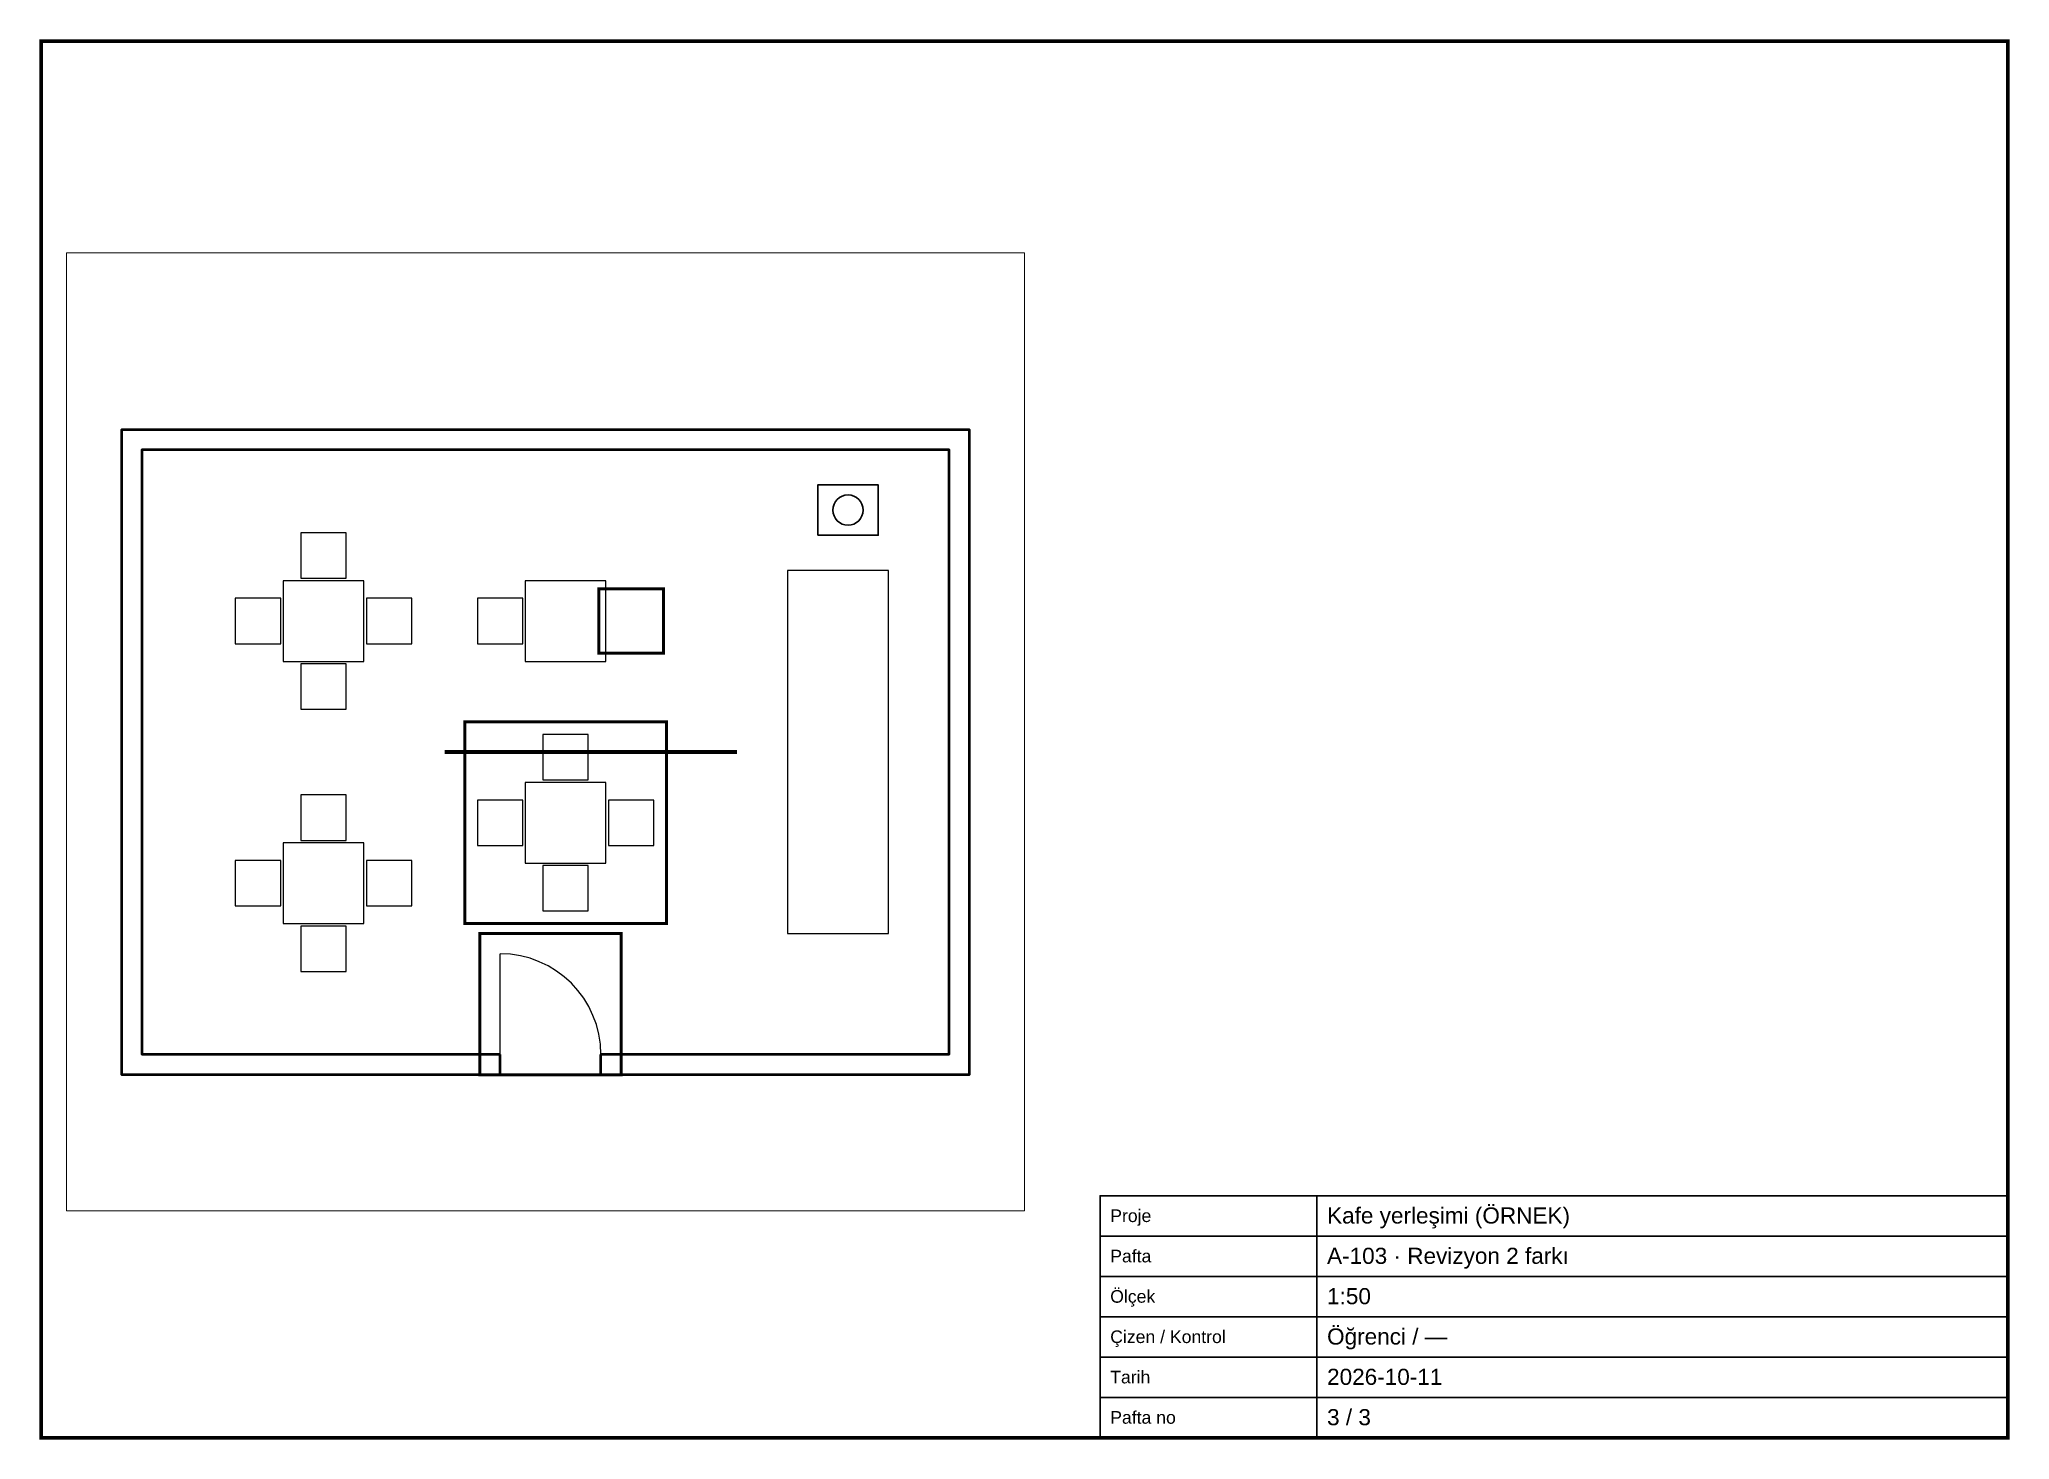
# Paper-space layout 'A-103' of a CAD drawing. Header units: millimetres. Extents: x 20 to 410, y 10 to 287.
# The model-space entities are those that its viewports show. They can reach past a viewport. Long polylines and large blocks are cut down to what shows.
import ezdxf

# ---------------------------------------------------------------- set-up
doc = ezdxf.new("R2010")
doc.units = ezdxf.units.MM
for name, color, linetype, lineweight in [('A-ANNO-TEXT', 2, 'Continuous', 25), ('A-DOOR', 4, 'Continuous', 25), ('A-EQPM-PATH', 6, 'Continuous', 25), ('A-EQPM-ROBT', 6, 'Continuous', 35), ('A-FURN', 30, 'Continuous', 25), ('A-WALL', 7, 'Continuous', 50), ('G-ANNO-TTLB', 7, 'Continuous', 35)]:
    doc.layers.add(name, color=color, linetype=linetype, lineweight=lineweight)
doc.layers.add('Z-REV-EKLENEN', color=3, linetype='Continuous')
doc.layers.add('Z-REV-SILINEN', color=1, linetype='Continuous')
doc.styles.get("Standard").update_dxf_attribs({"font": 'Arial.ttf'})

# ---------------------------------------------------------------- blocks, each defined once
blk = doc.blocks.new('SANDALYE')
blk.add_lwpolyline([(-225, -225), (225, -225), (225, 225), (-225, 225)], close=True)
blk = doc.blocks.new('MASA_OZ')
blk.add_lwpolyline([(-400, -400), (400, -400), (400, 400), (-400, 400)], close=True)
at = {"layer": 'A-ANNO-TEXT'}
for tag, p in [('KOD', (-360, 260)), ('KISI', (-360, 100)), ('MALZEME', (-360, -60))]:
    blk.add_attdef(tag, p, '', height=110, dxfattribs=at)
blk = doc.blocks.new('ROBOT_ISTASYON')
blk.add_lwpolyline([(-300, -250), (300, -250), (300, 250), (-300, 250)], close=True)
blk.add_circle((0, 0), 150)

msp = doc.modelspace()

# ---------------------------------------------------------------- linework, layer by layer
at = {"layer": 'A-DOOR'}
msp.add_line((3550, 0), (3550, 1000), dxfattribs=at)
msp.add_arc((3550, 0), 1000, 0, 90, dxfattribs=at)
at = {"layer": 'A-EQPM-PATH', "const_width": 40}
msp.add_lwpolyline([(5900, 3000), (3000, 3000)], dxfattribs=at)
at = {"layer": 'A-FURN'}
msp.add_lwpolyline([(6400, 1200), (7400, 1200), (7400, 4800), (6400, 4800)], close=True, dxfattribs=at)
at = {"layer": 'A-WALL'}
for p, q in [((3550, -200), (3550, 0)), ((4550, -200), (4550, 0))]:
    msp.add_line(p, q, dxfattribs=at)
for points in [[(3550, -200), (-200, -200), (-200, 6200), (8200, 6200), (8200, -200), (4550, -200)], [(3550, 0), (0, 0), (0, 6000), (8000, 6000), (8000, 0), (4550, 0)]]:
    msp.add_lwpolyline(points, dxfattribs=at)
at = {"layer": 'Z-REV-EKLENEN', "const_width": 30}
for points in [[(3200, 1300), (5200, 1300), (5200, 3300), (3200, 3300)], [(3350, -200), (4750, -200), (4750, 1200), (3350, 1200)]]:
    msp.add_lwpolyline(points, close=True, dxfattribs=at)
at = {"layer": 'Z-REV-SILINEN', "const_width": 30}
msp.add_lwpolyline([(4530, 3980), (5170, 3980), (5170, 4620), (4530, 4620)], close=True, dxfattribs=at)

# ---------------------------------------------------------------- block references
at = {"layer": 'A-EQPM-ROBT'}
msp.add_blockref('ROBOT_ISTASYON', (7000, 5400), dxfattribs=at)
at = {"layer": 'A-FURN'}
for p, rotation in [((1800, 4950), 180), ((1150, 4300), 270), ((2450, 4300), 90), ((3550, 4300), 270), ((4200, 2950), 180), ((1800, 2350), 180), ((3550, 2300), 270), ((4850, 2300), 90), ((1150, 1700), 270), ((2450, 1700), 90)]:
    msp.add_blockref('SANDALYE', p, dxfattribs=dict(at, rotation=rotation))
for p, values in [((1800, 4300), {'KOD': 'M-02', 'KISI': '4', 'MALZEME': 'akasya'}), ((4200, 4300), {'KOD': 'M-04', 'KISI': '2', 'MALZEME': 'ceviz'}), ((4200, 2300), {'KOD': 'M-03', 'KISI': '4', 'MALZEME': 'ceviz'}), ((1800, 1700), {'KOD': 'M-01', 'KISI': '4', 'MALZEME': 'akasya'})]:
    msp.add_blockref('MASA_OZ', p, dxfattribs=at).add_auto_attribs(values)
for p in [(1800, 3650), (4200, 1650), (1800, 1050)]:
    msp.add_blockref('SANDALYE', p, dxfattribs=at)

psp = doc.layouts.new('A-103')

# ---------------------------------------------------------------- linework, layer by layer
at = {"layer": 'G-ANNO-TTLB'}
for p, q in [((273, 10), (273, 58)), ((230, 50), (410, 50)), ((230, 42), (410, 42)), ((230, 34), (410, 34)), ((230, 26), (410, 26)), ((230, 18), (410, 18))]:
    psp.add_line(p, q, dxfattribs=at)
at = {"layer": 'G-ANNO-TTLB', "const_width": 0.7}
psp.add_lwpolyline([(20, 10), (410, 10), (410, 287), (20, 287)], close=True, dxfattribs=at)
at = {"layer": 'G-ANNO-TTLB'}
psp.add_lwpolyline([(230, 10), (410, 10), (410, 58), (230, 58)], close=True, dxfattribs=at)

# ---------------------------------------------------------------- texts
for s, height, p in [('Proje', 2.5, (232, 52.8)), ('Kafe yerleşimi (ÖRNEK)', 3.2, (275, 52.5)), ('Pafta', 2.5, (232, 44.8)), ('A-103 · Revizyon 2 farkı', 3.2, (275, 44.5)), ('Ölçek', 2.5, (232, 36.8)), ('1:50', 3.2, (275, 36.5)), ('Çizen / Kontrol', 2.5, (232, 28.8)), ('Öğrenci / —', 3.2, (275, 28.5)), ('2026-10-11', 3.2, (275, 20.5)), ('Tarih', 2.5, (232, 20.8)), ('3 / 3', 3.2, (275, 12.5)), ('Pafta no', 2.5, (232, 12.8))]:
    psp.add_text(s, height=height, dxfattribs=at).set_placement(p)

# ---------------------------------------------------------------- viewports
at = {"layer": 'VIEWPORTS'}
vp = psp.add_viewport(center=(120, 150), size=(190, 190), view_center_point=(4000, 3200), view_height=9500, dxfattribs=at)
vp.frozen_layers = ['A-ANNO-TEXT']

doc.saveas('drawing.dxf')
